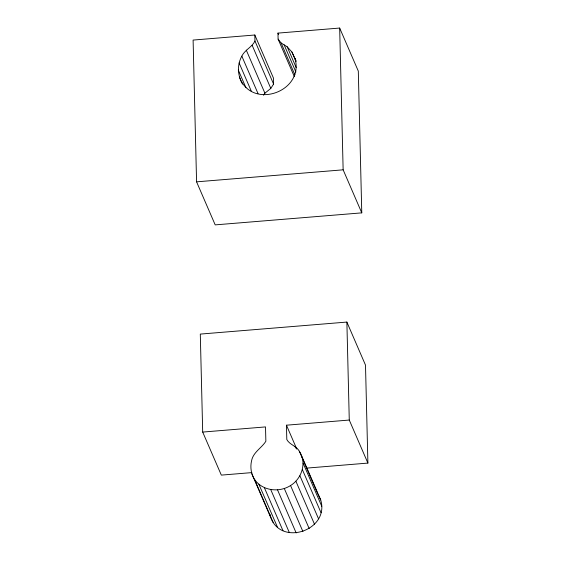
<?xml version="1.0" encoding="UTF-8"?>
<svg xmlns="http://www.w3.org/2000/svg" width="561" height="561" viewBox="0 0 561 561"><rect width="100%" height="100%" fill="white"/><g stroke="black" fill="none" stroke-linecap="round" stroke-linejoin="round"><path stroke-width="0.84" d="M242.548 84.143C237.584 75.609 236.938 64.859 241.833 56.142C244.862 49.81 251.959 47.271 254.967 41.03L254.82 35.006L193.103 40.069L196.574 181.841L215.2 224.884L361.775 212.864L358.304 71.093L339.671 28.05L277.954 33.113L278.109 39.13L294.322 76.598M367.897 463.091L365.499 365.113L346.873 322.07L200.298 334.09L202.696 432.068L265.514 426.914L265.865 441.255C261.517 448.211 253.053 452.194 251.51 461.065C250.087 467.376 251.118 474.003 254.582 479.487C262.457 490.938 279.224 492.81 290.556 485.538C301.888 478.652 307 462.608 299.315 451.212C296.376 445.813 289.693 444.866 286.804 439.536L286.454 425.196L349.272 420.049L367.897 463.091L306.825 468.098M251.819 473.779L270.444 516.821C280.83 547.15 329.903 530.075 320.703 499.963L302.07 456.92M263.432 95.188L264.918 93.189L270.802 88.386L273.593 84.073L273.445 78.056L254.82 35.006M196.574 181.841L343.143 169.822L361.775 212.864M251.861 472.607L221.329 475.111L202.696 432.068M296.012 60.735L291.93 52.033L287.19 46.787L281.096 42.966L278.109 39.13M239.442 76.969C251.454 110.468 304.686 91.885 294.974 58.344M317.94 494.255L320.703 499.963M291.93 52.033L296.068 61.598M287.19 46.787L296.159 67.516M284.147 44.88L295.878 71.983M277.954 33.113L278.649 34.705M281.096 42.966L294.897 74.851M254.967 41.03L273.593 84.073M252.177 45.343L270.802 88.386M246.286 50.146L264.918 93.189M241.833 56.142L258.046 93.61M239.098 62.923L251.517 91.618M238.285 70.027L245.879 87.565M299.315 451.212L317.596 493.463M303.122 463.204L321.748 506.246M286.454 425.196L296.804 449.116M295.03 446.465L295.717 448.064M302.386 469.627L321.011 512.677M299.911 475.77L318.543 518.813M295.878 481.191L314.504 524.24M290.556 485.538L309.181 528.588M284.301 488.512L302.926 531.555M277.548 489.907L296.173 532.95M270.753 489.62L289.378 532.67M264.378 487.684L283.003 530.734M258.866 484.227L277.492 527.277M254.582 479.487L273.207 522.529M270.051 514.465L270.444 516.821M339.671 28.05L343.143 169.822M346.873 322.07L349.272 420.049"/></g></svg>
